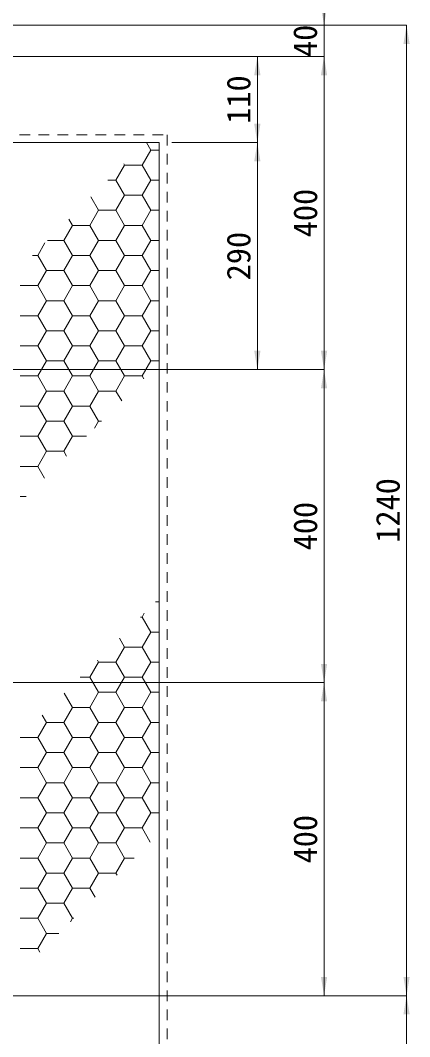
# Model space of a CAD drawing. Units: millimetres at full size; some dimension numbers follow another scale. Extents: x 40781 to 122968, y -21714 to -2620.
# Drawn here: x 46072 to 46570, y -17549 to -16251 of the extents above; entities that cross this region are included whole.
import ezdxf
from ezdxf.enums import TextEntityAlignment as Align

# ---------------------------------------------------------------- set-up
doc = ezdxf.new("R2010")
doc.units = ezdxf.units.MM
doc.header["$LTSCALE"] = 18
doc.linetypes.add('USER2', pattern=[1.35, 0.75, -0.6])
doc.layers.add('ハッチング', color=7, linetype='Continuous', lineweight=5)
doc.layers.add('寸法線', color=7, linetype='Continuous', lineweight=9)
doc.styles.add('ＭＳ ゴシック', font='')
doc.styles.get('ＭＳ ゴシック').set_extended_font_data('MS Gothic')

# ---------------------------------------------------------------- blocks, each defined once
blk = doc.blocks.new('filled_arrow')
at = {"color": 0, "linetype": 'Continuous', "lineweight": -2}
blk.add_solid([(7.5, 1.25), (0, 0), (7.5, -1.25)], dxfattribs=at)

msp = doc.modelspace()

# ---------------------------------------------------------------- linework, layer by layer
at = {"layer": 'ハッチング'}
for p, q in [((46239.11, -16416.25), (46233.64, -16406.78)), ((46228, -16435.5), (46239.11, -16416.25)), ((46239.11, -16416.25), (46249.95, -16416.25)), ((46194.66, -16454.75), (46205.77, -16435.5)), ((46205.77, -16435.5), (46204.89, -16433.97)), ((46205.78, -16435.5), (46228, -16435.5)), ((46239.11, -16454.75), (46228, -16435.5)), ((46184.12, -16454.75), (46194.66, -16454.75)), ((46205.77, -16474), (46194.66, -16454.75)), ((46228, -16474), (46239.11, -16454.75)), ((46239.11, -16454.75), (46249.95, -16454.75)), ((46172.44, -16493.24), (46162.62, -16476.24)), ((46194.66, -16493.24), (46205.77, -16474)), ((46205.78, -16474), (46228, -16474)), ((46239.11, -16493.24), (46228, -16474)), ((46139.1, -16512.49), (46134.44, -16504.42)), ((46161.32, -16512.49), (46172.44, -16493.24)), ((46172.44, -16493.24), (46194.66, -16493.24)), ((46205.77, -16512.49), (46194.66, -16493.24)), ((46228, -16512.49), (46239.11, -16493.24)), ((46239.11, -16493.24), (46249.95, -16493.24)), ((46127.99, -16531.74), (46139.1, -16512.49)), ((46139.1, -16512.49), (46161.32, -16512.49)), ((46172.44, -16531.74), (46161.32, -16512.49)), ((46194.66, -16531.74), (46205.77, -16512.49)), ((46205.78, -16512.49), (46228, -16512.49)), ((46239.11, -16531.74), (46228, -16512.49)), ((46094.65, -16550.99), (46103.9, -16534.96)), ((46107.13, -16531.74), (46127.99, -16531.74)), ((46139.1, -16550.99), (46127.99, -16531.74)), ((46161.32, -16550.99), (46172.44, -16531.74)), ((46172.44, -16531.74), (46194.66, -16531.74)), ((46205.77, -16550.99), (46194.66, -16531.74)), ((46228, -16550.99), (46239.11, -16531.74)), ((46239.11, -16531.74), (46249.95, -16531.74)), ((46087.88, -16550.99), (46094.65, -16550.99)), ((46105.76, -16570.23), (46094.65, -16550.99)), ((46127.99, -16570.23), (46139.1, -16550.99)), ((46139.1, -16550.99), (46161.32, -16550.99)), ((46172.44, -16570.23), (46161.32, -16550.99)), ((46194.66, -16570.23), (46205.77, -16550.99)), ((46205.78, -16550.99), (46228, -16550.99)), ((46239.11, -16570.23), (46228, -16550.99)), ((46094.65, -16589.48), (46105.76, -16570.23)), ((46105.76, -16570.23), (46127.99, -16570.23)), ((46139.1, -16589.48), (46127.99, -16570.23)), ((46161.32, -16589.48), (46172.44, -16570.23)), ((46172.44, -16570.23), (46194.66, -16570.23)), ((46205.77, -16589.48), (46194.66, -16570.23)), ((46228, -16589.48), (46239.11, -16570.23)), ((46239.11, -16570.23), (46249.95, -16570.23)), ((46072.43, -16589.48), (46094.65, -16589.48)), ((46105.76, -16608.73), (46094.65, -16589.48)), ((46127.99, -16608.73), (46139.1, -16589.48)), ((46139.1, -16589.48), (46161.32, -16589.48)), ((46172.44, -16608.73), (46161.32, -16589.48)), ((46194.66, -16608.73), (46205.77, -16589.48)), ((46205.78, -16589.48), (46228, -16589.48)), ((46239.11, -16608.73), (46228, -16589.48)), ((46094.65, -16627.97), (46105.76, -16608.73)), ((46105.76, -16608.73), (46127.99, -16608.73)), ((46139.1, -16627.97), (46127.99, -16608.73)), ((46161.32, -16627.97), (46172.44, -16608.73)), ((46172.44, -16608.73), (46194.66, -16608.73)), ((46205.77, -16627.97), (46194.66, -16608.73)), ((46228, -16627.97), (46239.11, -16608.73)), ((46239.11, -16608.73), (46249.95, -16608.73)), ((46072.43, -16627.97), (46094.65, -16627.97)), ((46105.76, -16647.22), (46094.65, -16627.97)), ((46127.99, -16647.22), (46139.1, -16627.97)), ((46139.1, -16627.97), (46161.32, -16627.97)), ((46172.44, -16647.22), (46161.32, -16627.97)), ((46194.66, -16647.22), (46205.77, -16627.97)), ((46205.78, -16627.97), (46228, -16627.97)), ((46239.11, -16647.22), (46228, -16627.97)), ((46094.65, -16666.47), (46105.76, -16647.22)), ((46105.76, -16647.22), (46127.99, -16647.22)), ((46139.1, -16666.47), (46127.99, -16647.22)), ((46161.32, -16666.47), (46172.44, -16647.22)), ((46172.44, -16647.22), (46194.66, -16647.22)), ((46205.77, -16666.47), (46194.66, -16647.22)), ((46228, -16666.47), (46239.11, -16647.22)), ((46239.11, -16647.22), (46249.95, -16647.22)), ((46072.43, -16666.47), (46094.65, -16666.47)), ((46105.76, -16685.72), (46094.65, -16666.47)), ((46127.99, -16685.72), (46139.1, -16666.47)), ((46139.1, -16666.47), (46161.32, -16666.47)), ((46172.44, -16685.72), (46161.32, -16666.47)), ((46194.66, -16685.72), (46205.77, -16666.47)), ((46205.78, -16666.47), (46228, -16666.47)), ((46239.11, -16685.72), (46228, -16666.47)), ((46094.65, -16704.96), (46105.76, -16685.72)), ((46105.76, -16685.72), (46127.99, -16685.72)), ((46139.1, -16704.96), (46127.99, -16685.72)), ((46161.32, -16704.96), (46172.44, -16685.72)), ((46172.44, -16685.72), (46194.66, -16685.72)), ((46205.77, -16704.96), (46194.66, -16685.72)), ((46228, -16704.96), (46239.11, -16685.72)), ((46239.11, -16685.72), (46249.95, -16685.72)), ((46072.43, -16704.96), (46094.65, -16704.96)), ((46105.76, -16724.21), (46094.65, -16704.96)), ((46127.99, -16724.21), (46139.1, -16704.96)), ((46139.1, -16704.96), (46161.32, -16704.96)), ((46172.44, -16724.21), (46161.32, -16704.96)), ((46194.66, -16724.21), (46205.77, -16704.96)), ((46205.78, -16704.96), (46228, -16704.96)), ((46230.16, -16708.7), (46228, -16704.96)), ((46094.65, -16743.46), (46105.76, -16724.21)), ((46105.76, -16724.21), (46127.99, -16724.21)), ((46139.1, -16743.46), (46127.99, -16724.21)), ((46161.32, -16743.46), (46172.44, -16724.21)), ((46172.44, -16724.21), (46194.66, -16724.21)), ((46201.98, -16736.88), (46194.66, -16724.21)), ((46072.43, -16743.46), (46094.65, -16743.46)), ((46105.76, -16762.71), (46094.65, -16743.46)), ((46127.99, -16762.71), (46139.1, -16743.46)), ((46139.1, -16743.46), (46161.32, -16743.46)), ((46172.44, -16762.71), (46161.32, -16743.46)), ((46094.65, -16781.95), (46105.76, -16762.71)), ((46105.76, -16762.71), (46127.99, -16762.71)), ((46139.1, -16781.95), (46127.99, -16762.71)), ((46167.36, -16771.51), (46172.44, -16762.71)), ((46172.44, -16762.71), (46176.16, -16762.71)), ((46072.43, -16781.95), (46094.65, -16781.95)), ((46105.76, -16801.2), (46094.65, -16781.95)), ((46127.99, -16801.2), (46139.1, -16781.95)), ((46139.1, -16781.95), (46156.91, -16781.95)), ((46094.65, -16820.45), (46105.76, -16801.2)), ((46105.76, -16801.2), (46127.99, -16801.2)), ((46131.53, -16807.33), (46127.99, -16801.2)), ((46072.43, -16820.45), (46094.65, -16820.45)), ((46103.35, -16835.52), (46094.65, -16820.45)), ((46072.43, -16858.94), (46079.92, -16858.94)), ((46245.19, -16993.68), (46249.95, -16993.68)), ((46228, -17012.92), (46230.81, -17008.05)), ((46225.94, -17012.92), (46228, -17012.92)), ((46239.11, -17032.17), (46228, -17012.92)), ((46228, -17051.42), (46239.11, -17032.17)), ((46239.11, -17032.17), (46249.95, -17032.17)), ((46205.77, -17051.42), (46199.07, -17039.8)), ((46194.66, -17070.67), (46205.77, -17051.42)), ((46205.78, -17051.42), (46228, -17051.42)), ((46239.11, -17070.67), (46228, -17051.42)), ((46161.32, -17089.91), (46172.44, -17070.67)), ((46172.44, -17070.67), (46170.89, -17067.98)), ((46172.44, -17070.67), (46194.66, -17070.67)), ((46205.77, -17089.91), (46194.66, -17070.67)), ((46228, -17089.91), (46239.11, -17070.67)), ((46239.11, -17070.67), (46249.95, -17070.67)), ((46148.95, -17089.91), (46161.32, -17089.91)), ((46172.44, -17109.16), (46161.32, -17089.91)), ((46194.66, -17109.16), (46205.77, -17089.91)), ((46205.78, -17089.91), (46228, -17089.91)), ((46239.11, -17109.16), (46228, -17089.91)), ((46139.1, -17128.41), (46128.62, -17110.25)), ((46161.32, -17128.41), (46172.44, -17109.16)), ((46172.44, -17109.16), (46194.66, -17109.16)), ((46205.77, -17128.41), (46194.66, -17109.16)), ((46228, -17128.41), (46239.11, -17109.16)), ((46239.11, -17109.16), (46249.95, -17109.16)), ((46127.99, -17147.65), (46139.1, -17128.41)), ((46139.1, -17128.41), (46161.32, -17128.41)), ((46172.44, -17147.66), (46161.32, -17128.41)), ((46194.66, -17147.65), (46205.77, -17128.41)), ((46205.78, -17128.41), (46228, -17128.41)), ((46239.11, -17147.66), (46228, -17128.41)), ((46105.76, -17147.66), (46100.44, -17138.43)), ((46094.65, -17166.9), (46105.76, -17147.65)), ((46105.76, -17147.65), (46127.99, -17147.65)), ((46139.1, -17166.9), (46127.99, -17147.66)), ((46161.32, -17166.9), (46172.44, -17147.65)), ((46172.44, -17147.65), (46194.66, -17147.65)), ((46205.77, -17166.9), (46194.66, -17147.66)), ((46228, -17166.9), (46239.11, -17147.65)), ((46239.11, -17147.65), (46249.95, -17147.65)), ((46072.43, -17166.9), (46094.65, -17166.9)), ((46105.76, -17186.15), (46094.65, -17166.9)), ((46127.99, -17186.15), (46139.1, -17166.9)), ((46139.1, -17166.9), (46161.32, -17166.9)), ((46172.44, -17186.15), (46161.32, -17166.9)), ((46194.66, -17186.15), (46205.77, -17166.9)), ((46205.78, -17166.9), (46228, -17166.9)), ((46239.11, -17186.15), (46228, -17166.9)), ((46094.65, -17205.4), (46105.76, -17186.15)), ((46105.76, -17186.15), (46127.99, -17186.15)), ((46139.1, -17205.4), (46127.99, -17186.15)), ((46161.32, -17205.4), (46172.44, -17186.15)), ((46172.44, -17186.15), (46194.66, -17186.15)), ((46205.77, -17205.4), (46194.66, -17186.15)), ((46228, -17205.4), (46239.11, -17186.15)), ((46239.11, -17186.15), (46249.95, -17186.15)), ((46072.43, -17205.4), (46094.65, -17205.4)), ((46105.76, -17224.64), (46094.65, -17205.4)), ((46127.99, -17224.64), (46139.1, -17205.4)), ((46139.1, -17205.4), (46161.32, -17205.4)), ((46172.44, -17224.64), (46161.32, -17205.4)), ((46194.66, -17224.64), (46205.77, -17205.4)), ((46205.78, -17205.4), (46228, -17205.4)), ((46239.11, -17224.64), (46228, -17205.4)), ((46094.65, -17243.89), (46105.76, -17224.64)), ((46105.76, -17224.64), (46127.99, -17224.64)), ((46139.1, -17243.89), (46127.99, -17224.64)), ((46161.32, -17243.89), (46172.44, -17224.64)), ((46172.44, -17224.64), (46194.66, -17224.64)), ((46205.77, -17243.89), (46194.66, -17224.64)), ((46228, -17243.89), (46239.11, -17224.64)), ((46239.11, -17224.64), (46249.95, -17224.64)), ((46072.43, -17243.89), (46094.65, -17243.89)), ((46105.76, -17263.14), (46094.65, -17243.89)), ((46127.99, -17263.14), (46139.1, -17243.89)), ((46139.1, -17243.89), (46161.32, -17243.89)), ((46172.44, -17263.14), (46161.32, -17243.89)), ((46194.66, -17263.14), (46205.77, -17243.89)), ((46205.78, -17243.89), (46228, -17243.89)), ((46239.11, -17263.14), (46228, -17243.89)), ((46094.65, -17282.39), (46105.76, -17263.14)), ((46105.76, -17263.14), (46127.99, -17263.14)), ((46139.1, -17282.39), (46127.99, -17263.14)), ((46161.32, -17282.39), (46172.44, -17263.14)), ((46172.44, -17263.14), (46194.66, -17263.14)), ((46205.77, -17282.39), (46194.66, -17263.14)), ((46228, -17282.39), (46239.11, -17263.14)), ((46239.11, -17263.14), (46249.95, -17263.14)), ((46072.43, -17282.39), (46094.65, -17282.39)), ((46105.76, -17301.63), (46094.65, -17282.39)), ((46127.99, -17301.63), (46139.1, -17282.39)), ((46139.1, -17282.39), (46161.32, -17282.39)), ((46172.44, -17301.63), (46161.32, -17282.39)), ((46194.66, -17301.63), (46205.77, -17282.39)), ((46205.78, -17282.39), (46228, -17282.39)), ((46238.42, -17300.44), (46228, -17282.39)), ((46094.65, -17320.88), (46105.76, -17301.63)), ((46105.76, -17301.63), (46127.99, -17301.63)), ((46139.1, -17320.88), (46127.99, -17301.63)), ((46161.32, -17320.88), (46172.44, -17301.63)), ((46172.44, -17301.63), (46194.66, -17301.63)), ((46205.77, -17320.88), (46194.66, -17301.63)), ((46072.43, -17320.88), (46094.65, -17320.88)), ((46105.76, -17340.13), (46094.65, -17320.88)), ((46127.99, -17340.13), (46139.1, -17320.88)), ((46139.1, -17320.88), (46161.32, -17320.88)), ((46172.44, -17340.13), (46161.32, -17320.88)), ((46194.66, -17340.13), (46205.77, -17320.88)), ((46205.78, -17320.88), (46217.98, -17320.88)), ((46094.65, -17359.38), (46105.76, -17340.13)), ((46105.76, -17340.13), (46127.99, -17340.13)), ((46139.1, -17359.38), (46127.99, -17340.13)), ((46161.32, -17359.38), (46172.44, -17340.13)), ((46172.44, -17340.13), (46194.66, -17340.13)), ((46196.15, -17342.71), (46194.66, -17340.13)), ((46072.43, -17359.38), (46094.65, -17359.38)), ((46105.76, -17378.62), (46094.65, -17359.38)), ((46127.99, -17378.62), (46139.1, -17359.38)), ((46139.1, -17359.38), (46161.32, -17359.38)), ((46167.97, -17370.89), (46161.32, -17359.38)), ((46094.65, -17397.87), (46105.76, -17378.62)), ((46105.76, -17378.62), (46127.99, -17378.62)), ((46139.1, -17397.87), (46127.99, -17378.62)), ((46072.43, -17397.87), (46094.65, -17397.87)), ((46105.76, -17417.12), (46094.65, -17397.87)), ((46136.52, -17402.35), (46139.1, -17397.87)), ((46139.1, -17397.87), (46140.99, -17397.87)), ((46094.65, -17436.37), (46105.76, -17417.12)), ((46105.76, -17417.12), (46121.74, -17417.12)), ((46072.43, -17436.37), (46094.65, -17436.37)), ((46097.52, -17441.34), (46094.65, -17436.37))]:
    msp.add_line(p, q, dxfattribs=at)
at = {"layer": 'ハッチング', "linetype": 'USER2', "lineweight": 9}
msp.add_lwpolyline([(45949.95, -16396.78), (46259.95, -16396.78), (46259.95, -17706.78), (45239.95, -17706.78), (45239.95, -16396.78), (45549.95, -16396.78)], dxfattribs=at)
at = {"layer": 'ハッチング', "lineweight": 20}
msp.add_lwpolyline([(45549.95, -16406.78), (45249.95, -16406.78), (45249.95, -17696.78), (46249.95, -17696.78), (46249.95, -16406.78), (45949.95, -16406.78)], dxfattribs=at)
at = {"layer": '寸法線'}
for p, q in [((46460.67, -16208.78), (46460.67, -16344.78)), ((46007.95, -16256.78), (46460.67, -16256.78)), ((46007.95, -16256.78), (46566.13, -16256.78)), ((46566.13, -17496.78), (46566.13, -16256.78)), ((45967.95, -16296.78), (46460.67, -16296.78)), ((45967.95, -16296.78), (46460.67, -16296.78)), ((45967.95, -16296.78), (46375.41, -16296.78)), ((46375.41, -16296.78), (46375.41, -16406.78)), ((46460.67, -16296.78), (46460.67, -16696.78)), ((46265.95, -16406.78), (46375.41, -16406.78)), ((46265.95, -16406.78), (46375.41, -16406.78)), ((46375.41, -16406.78), (46375.41, -16696.78)), ((45967.95, -16696.78), (46460.67, -16696.78)), ((45967.95, -16696.78), (46460.67, -16696.78)), ((45967.95, -16696.78), (46375.41, -16696.78)), ((46460.67, -16696.78), (46460.67, -17096.78)), ((45967.95, -17096.78), (46460.67, -17096.78)), ((45967.95, -17096.78), (46460.67, -17096.78)), ((46460.67, -17096.78), (46460.67, -17496.78)), ((45965.95, -17496.78), (46566.13, -17496.78)), ((45965.95, -17496.78), (46566.13, -17496.78)), ((45965.95, -17496.78), (46460.67, -17496.78)), ((46566.13, -17496.78), (46566.13, -17696.78))]:
    msp.add_line(p, q, dxfattribs=at)

# ---------------------------------------------------------------- block references
at = {"layer": '寸法線', "xscale": 3.2, "yscale": 3.2}
for p, rotation in [((46460.67, -16256.78), 90), ((46566.13, -16256.78), 270), ((46375.41, -16296.78), 270), ((46460.67, -16296.78), 270), ((46460.67, -16296.78), 270), ((46375.41, -16406.78), 90), ((46375.41, -16406.78), 270), ((46375.41, -16696.78), 90), ((46460.67, -16696.78), 90), ((46460.67, -16696.78), 270), ((46460.67, -17096.78), 90), ((46460.67, -17096.78), 270), ((46460.67, -17496.78), 90), ((46566.13, -17496.78), 90), ((46566.13, -17496.78), 270)]:
    msp.add_blockref('filled_arrow', p, dxfattribs=dict(at, rotation=rotation))

# ---------------------------------------------------------------- texts
at = {"layer": '寸法線', "style": 'ＭＳ ゴシック'}
for s, p in [('40', (46436.42, -16276.78)), ('110', (46351.41, -16351.78)), ('400', (46436.67, -16496.78)), ('290', (46351.41, -16551.78)), ('1240', (46542.13, -16876.78)), ('400', (46436.67, -16896.78)), ('400', (46436.67, -17296.78))]:
    msp.add_text(s, height=30.38, rotation=90, dxfattribs=at).set_placement(p, align=Align.MIDDLE_CENTER)

doc.saveas('drawing.dxf')
